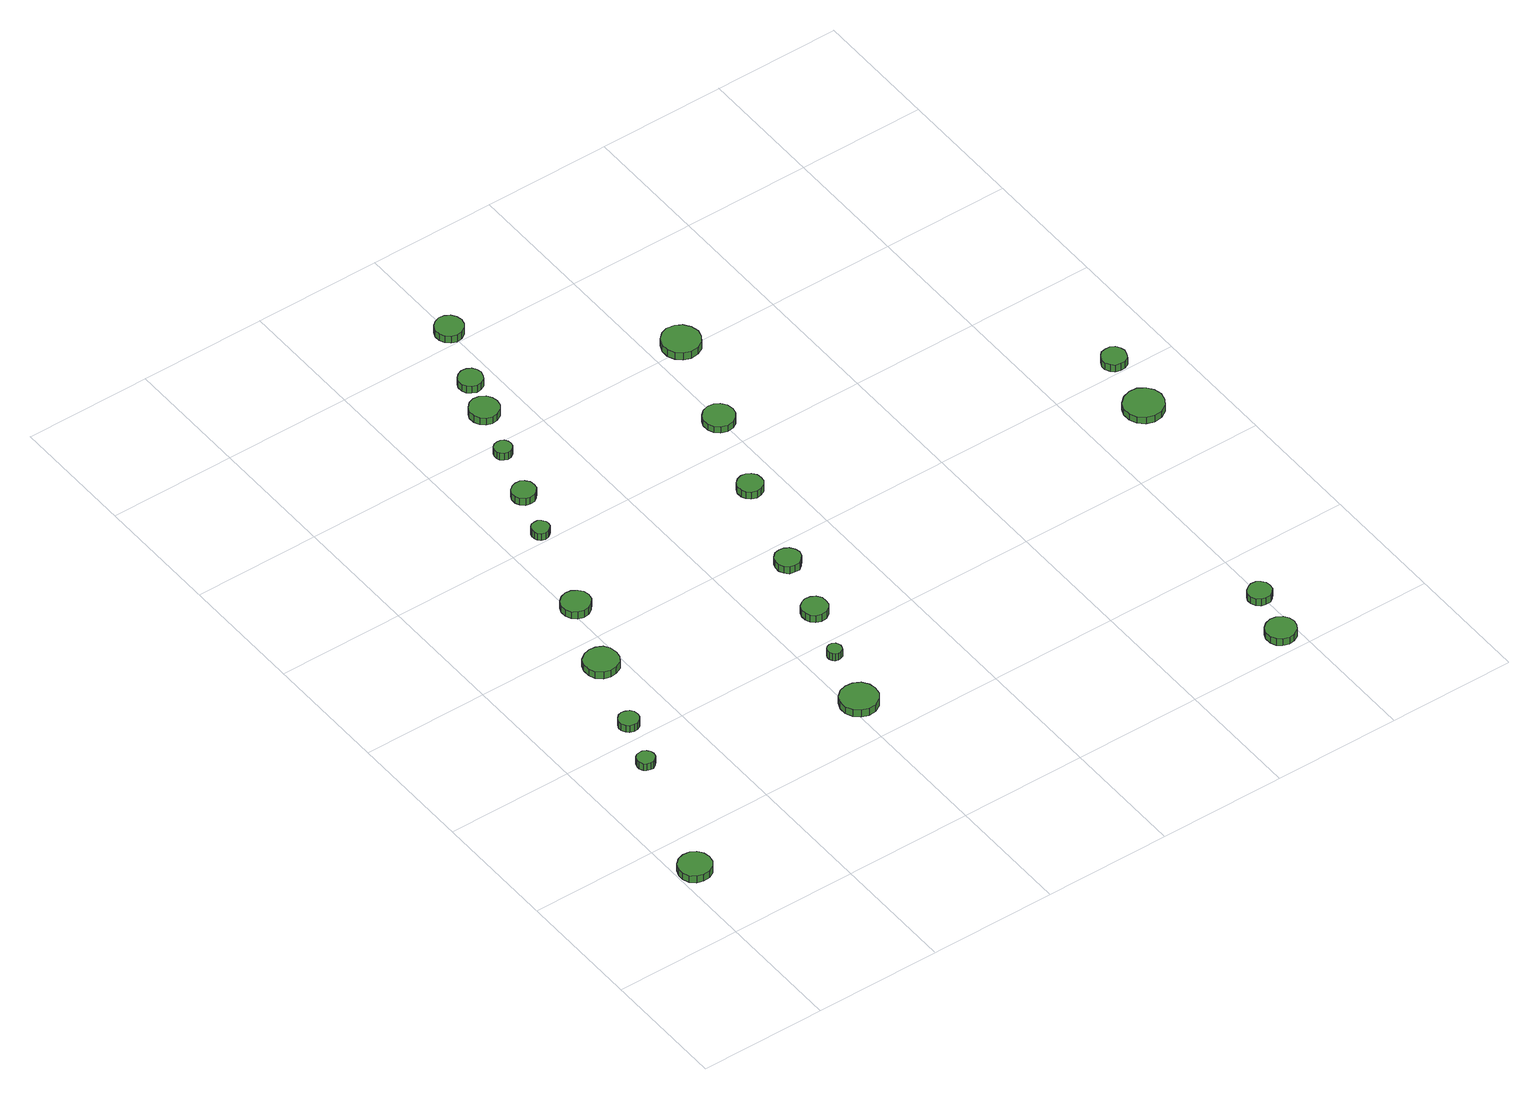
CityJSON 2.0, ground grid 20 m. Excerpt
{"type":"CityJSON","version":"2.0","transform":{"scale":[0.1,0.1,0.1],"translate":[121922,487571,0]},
"CityObjects":{
"tree1":{"type":"SolitaryVegetationObject","attributes":{"function":"something"},"geometry":[{"type":"MultiSurface","lod":"1","boundaries":[[[0,1,2,3,4,5,6,7,8,9,10,11,12,13,14]],[[15,16,17,18,19,20,21,22,23,24,25,26,27,28,29]],[[0,29,28,1]],[[1,28,27,2]],[[2,27,26,3]],[[3,26,25,4]],[[4,25,24,5]],[[5,24,23,6]],[[6,23,22,7]],[[7,22,21,8]],[[8,21,20,9]],[[9,20,19,10]],[[10,19,18,11]],[[11,18,17,12]],[[12,17,16,13]],[[13,16,15,14]],[[14,15,29,0]]]}]},
"tree2":{"type":"SolitaryVegetationObject","attributes":{"function":"something"},"geometry":[{"type":"MultiSurface","lod":"1","boundaries":[[[30,31,32,33,34,35,36,37,38,39,40,41,42,43,44]],[[45,46,47,48,49,50,51,52,53,54,55,56,57,58,59]],[[30,59,58,31]],[[31,58,57,32]],[[32,57,56,33]],[[33,56,55,34]],[[34,55,54,35]],[[35,54,53,36]],[[36,53,52,37]],[[37,52,51,38]],[[38,51,50,39]],[[39,50,49,40]],[[40,49,48,41]],[[41,48,47,42]],[[42,47,46,43]],[[43,46,45,44]],[[44,45,59,30]]]}]},
"tree3":{"type":"SolitaryVegetationObject","attributes":{"function":"something"},"geometry":[{"type":"MultiSurface","lod":"1","boundaries":[[[60,61,62,63,64,65,66,67,68,69,70,71,72,73,74]],[[75,76,77,78,79,80,81,82,83,84,85,86,87,88,89]],[[60,89,88,61]],[[61,88,87,62]],[[62,87,86,63]],[[63,86,85,64]],[[64,85,84,65]],[[65,84,83,66]],[[66,83,82,67]],[[67,82,81,68]],[[68,81,80,69]],[[69,80,79,70]],[[70,79,78,71]],[[71,78,77,72]],[[72,77,76,73]],[[73,76,75,74]],[[74,75,89,60]]]}]},
"tree4":{"type":"SolitaryVegetationObject","attributes":{"function":"something"},"geometry":[{"type":"MultiSurface","lod":"1","boundaries":[[[90,91,92,93,94,95,96,97,98,99,100,101,102,103,104]],[[105,106,107,108,109,110,111,112,113,114,115,116,117,118,119]],[[90,119,118,91]],[[91,118,117,92]],[[92,117,116,93]],[[93,116,115,94]],[[94,115,114,95]],[[95,114,113,96]],[[96,113,112,97]],[[97,112,111,98]],[[98,111,110,99]],[[99,110,109,100]],[[100,109,108,101]],[[101,108,107,102]],[[102,107,106,103]],[[103,106,105,104]],[[104,105,119,90]]]}]},
"tree5":{"type":"SolitaryVegetationObject","attributes":{"function":"something"},"geometry":[{"type":"MultiSurface","lod":"1","boundaries":[[[120,121,122,123,124,125,126,127,128,129,130,131,132,133,134]],[[135,136,137,138,139,140,141,142,143,144,145,146,147,148,149]],[[120,149,148,121]],[[121,148,147,122]],[[122,147,146,123]],[[123,146,145,124]],[[124,145,144,125]],[[125,144,143,126]],[[126,143,142,127]],[[127,142,141,128]],[[128,141,140,129]],[[129,140,139,130]],[[130,139,138,131]],[[131,138,137,132]],[[132,137,136,133]],[[133,136,135,134]],[[134,135,149,120]]]}]},
"tree6":{"type":"SolitaryVegetationObject","attributes":{"function":"something"},"geometry":[{"type":"MultiSurface","lod":"1","boundaries":[[[150,151,152,153,154,155,156,157,158,159,160,161,162,163,164]],[[165,166,167,168,169,170,171,172,173,174,175,176,177,178,179]],[[150,179,178,151]],[[151,178,177,152]],[[152,177,176,153]],[[153,176,175,154]],[[154,175,174,155]],[[155,174,173,156]],[[156,173,172,157]],[[157,172,171,158]],[[158,171,170,159]],[[159,170,169,160]],[[160,169,168,161]],[[161,168,167,162]],[[162,167,166,163]],[[163,166,165,164]],[[164,165,179,150]]]}]},
"tree7":{"type":"SolitaryVegetationObject","attributes":{"function":"something"},"geometry":[{"type":"MultiSurface","lod":"1","boundaries":[[[180,181,182,183,184,185,186,187,188,189,190,191,192,193,194]],[[195,196,197,198,199,200,201,202,203,204,205,206,207,208,209]],[[180,209,208,181]],[[181,208,207,182]],[[182,207,206,183]],[[183,206,205,184]],[[184,205,204,185]],[[185,204,203,186]],[[186,203,202,187]],[[187,202,201,188]],[[188,201,200,189]],[[189,200,199,190]],[[190,199,198,191]],[[191,198,197,192]],[[192,197,196,193]],[[193,196,195,194]],[[194,195,209,180]]]}]},
"tree8":{"type":"SolitaryVegetationObject","attributes":{"function":"something"},"geometry":[{"type":"MultiSurface","lod":"1","boundaries":[[[210,211,212,213,214,215,216,217,218,219,220,221,222,223,224]],[[225,226,227,228,229,230,231,232,233,234,235,236,237,238,239]],[[210,239,238,211]],[[211,238,237,212]],[[212,237,236,213]],[[213,236,235,214]],[[214,235,234,215]],[[215,234,233,216]],[[216,233,232,217]],[[217,232,231,218]],[[218,231,230,219]],[[219,230,229,220]],[[220,229,228,221]],[[221,228,227,222]],[[222,227,226,223]],[[223,226,225,224]],[[224,225,239,210]]]}]},
"tree9":{"type":"SolitaryVegetationObject","attributes":{"function":"something"},"geometry":[{"type":"MultiSurface","lod":"1","boundaries":[[[240,241,242,243,244,245,246,247,248,249,250,251,252,253,254]],[[255,256,257,258,259,260,261,262,263,264,265,266,267,268,269]],[[240,269,268,241]],[[241,268,267,242]],[[242,267,266,243]],[[243,266,265,244]],[[244,265,264,245]],[[245,264,263,246]],[[246,263,262,247]],[[247,262,261,248]],[[248,261,260,249]],[[249,260,259,250]],[[250,259,258,251]],[[251,258,257,252]],[[252,257,256,253]],[[253,256,255,254]],[[254,255,269,240]]]}]},
"tree10":{"type":"SolitaryVegetationObject","attributes":{"function":"something"},"geometry":[{"type":"MultiSurface","lod":"1","boundaries":[[[270,271,272,273,274,275,276,277,278,279,280,281,282,283,284]],[[285,286,287,288,289,290,291,292,293,294,295,296,297,298,299]],[[270,299,298,271]],[[271,298,297,272]],[[272,297,296,273]],[[273,296,295,274]],[[274,295,294,275]],[[275,294,293,276]],[[276,293,292,277]],[[277,292,291,278]],[[278,291,290,279]],[[279,290,289,280]],[[280,289,288,281]],[[281,288,287,282]],[[282,287,286,283]],[[283,286,285,284]],[[284,285,299,270]]]}]},
"tree11":{"type":"SolitaryVegetationObject","attributes":{"function":"something"},"geometry":[{"type":"MultiSurface","lod":"1","boundaries":[[[300,301,302,303,304,305,306,307,308,309,310,311,312,313,314]],[[315,316,317,318,319,320,321,322,323,324,325,326,327,328,329]],[[300,329,328,301]],[[301,328,327,302]],[[302,327,326,303]],[[303,326,325,304]],[[304,325,324,305]],[[305,324,323,306]],[[306,323,322,307]],[[307,322,321,308]],[[308,321,320,309]],[[309,320,319,310]],[[310,319,318,311]],[[311,318,317,312]],[[312,317,316,313]],[[313,316,315,314]],[[314,315,329,300]]]}]},
"tree12":{"type":"SolitaryVegetationObject","attributes":{"function":"something"},"geometry":[{"type":"MultiSurface","lod":"1","boundaries":[[[330,331,332,333,334,335,336,337,338,339,340,341,342,343,344]],[[345,346,347,348,349,350,351,352,353,354,355,356,357,358,359]],[[330,359,358,331]],[[331,358,357,332]],[[332,357,356,333]],[[333,356,355,334]],[[334,355,354,335]],[[335,354,353,336]],[[336,353,352,337]],[[337,352,351,338]],[[338,351,350,339]],[[339,350,349,340]],[[340,349,348,341]],[[341,348,347,342]],[[342,347,346,343]],[[343,346,345,344]],[[344,345,359,330]]]}]},
"tree13":{"type":"SolitaryVegetationObject","attributes":{"function":"something"},"geometry":[{"type":"MultiSurface","lod":"1","boundaries":[[[360,361,362,363,364,365,366,367,368,369,370,371,372,373,374]],[[375,376,377,378,379,380,381,382,383,384,385,386,387,388,389]],[[360,389,388,361]],[[361,388,387,362]],[[362,387,386,363]],[[363,386,385,364]],[[364,385,384,365]],[[365,384,383,366]],[[366,383,382,367]],[[367,382,381,368]],[[368,381,380,369]],[[369,380,379,370]],[[370,379,378,371]],[[371,378,377,372]],[[372,377,376,373]],[[373,376,375,374]],[[374,375,389,360]]]}]},
"tree14":{"type":"SolitaryVegetationObject","attributes":{"function":"something"},"geometry":[{"type":"MultiSurface","lod":"1","boundaries":[[[390,391,392,393,394,395,396,397,398,399,400,401,402,403,404]],[[405,406,407,408,409,410,411,412,413,414,415,416,417,418,419]],[[390,419,418,391]],[[391,418,417,392]],[[392,417,416,393]],[[393,416,415,394]],[[394,415,414,395]],[[395,414,413,396]],[[396,413,412,397]],[[397,412,411,398]],[[398,411,410,399]],[[399,410,409,400]],[[400,409,408,401]],[[401,408,407,402]],[[402,407,406,403]],[[403,406,405,404]],[[404,405,419,390]]]}]},
"tree15":{"type":"SolitaryVegetationObject","attributes":{"function":"something"},"geometry":[{"type":"MultiSurface","lod":"1","boundaries":[[[420,421,422,423,424,425,426,427,428,429,430,431,432,433,434]],[[435,436,437,438,439,440,441,442,443,444,445,446,447,448,449]],[[420,449,448,421]],[[421,448,447,422]],[[422,447,446,423]],[[423,446,445,424]],[[424,445,444,425]],[[425,444,443,426]],[[426,443,442,427]],[[427,442,441,428]],[[428,441,440,429]],[[429,440,439,430]],[[430,439,438,431]],[[431,438,437,432]],[[432,437,436,433]],[[433,436,435,434]],[[434,435,449,420]]]}]},
"tree16":{"type":"SolitaryVegetationObject","attributes":{"function":"something"},"geometry":[{"type":"MultiSurface","lod":"1","boundaries":[[[450,451,452,453,454,455,456,457,458,459,460,461,462,463,464]],[[465,466,467,468,469,470,471,472,473,474,475,476,477,478,479]],[[450,479,478,451]],[[451,478,477,452]],[[452,477,476,453]],[[453,476,475,454]],[[454,475,474,455]],[[455,474,473,456]],[[456,473,472,457]],[[457,472,471,458]],[[458,471,470,459]],[[459,470,469,460]],[[460,469,468,461]],[[461,468,467,462]],[[462,467,466,463]],[[463,466,465,464]],[[464,465,479,450]]]}]},
"tree17":{"type":"SolitaryVegetationObject","attributes":{"function":"something"},"geometry":[{"type":"MultiSurface","lod":"1","boundaries":[[[480,481,482,483,484,485,486,487,488,489,490,491,492,493,494]],[[495,496,497,498,499,500,501,502,503,504,505,506,507,508,509]],[[480,509,508,481]],[[481,508,507,482]],[[482,507,506,483]],[[483,506,505,484]],[[484,505,504,485]],[[485,504,503,486]],[[486,503,502,487]],[[487,502,501,488]],[[488,501,500,489]],[[489,500,499,490]],[[490,499,498,491]],[[491,498,497,492]],[[492,497,496,493]],[[493,496,495,494]],[[494,495,509,480]]]}]},
"tree18":{"type":"SolitaryVegetationObject","attributes":{"function":"something"},"geometry":[{"type":"MultiSurface","lod":"1","boundaries":[[[510,511,512,513,514,515,516,517,518,519,520,521,522,523,524]],[[525,526,527,528,529,530,531,532,533,534,535,536,537,538,539]],[[510,539,538,511]],[[511,538,537,512]],[[512,537,536,513]],[[513,536,535,514]],[[514,535,534,515]],[[515,534,533,516]],[[516,533,532,517]],[[517,532,531,518]],[[518,531,530,519]],[[519,530,529,520]],[[520,529,528,521]],[[521,528,527,522]],[[522,527,526,523]],[[523,526,525,524]],[[524,525,539,510]]]}]},
"tree19":{"type":"SolitaryVegetationObject","attributes":{"function":"something"},"geometry":[{"type":"MultiSurface","lod":"1","boundaries":[[[540,541,542,543,544,545,546,547,548,549,550,551,552,553,554]],[[555,556,557,558,559,560,561,562,563,564,565,566,567,568,569]],[[540,569,568,541]],[[541,568,567,542]],[[542,567,566,543]],[[543,566,565,544]],[[544,565,564,545]],[[545,564,563,546]],[[546,563,562,547]],[[547,562,561,548]],[[548,561,560,549]],[[549,560,559,550]],[[550,559,558,551]],[[551,558,557,552]],[[552,557,556,553]],[[553,556,555,554]],[[554,555,569,540]]]}]},
"tree20":{"type":"SolitaryVegetationObject","attributes":{"function":"something"},"geometry":[{"type":"MultiSurface","lod":"1","boundaries":[[[570,571,572,573,574,575,576,577,578,579,580,581,582,583,584]],[[585,586,587,588,589,590,591,592,593,594,595,596,597,598,599]],[[570,599,598,571]],[[571,598,597,572]],[[572,597,596,573]],[[573,596,595,574]],[[574,595,594,575]],[[575,594,593,576]],[[576,593,592,577]],[[577,592,591,578]],[[578,591,590,579]],[[579,590,589,580]],[[580,589,588,581]],[[581,588,587,582]],[[582,587,586,583]],[[583,586,585,584]],[[584,585,599,570]]]}]},
"tree21":{"type":"SolitaryVegetationObject","attributes":{"function":"something"},"geometry":[{"type":"MultiSurface","lod":"1","boundaries":[[[600,601,602,603,604,605,606,607,608,609,610,611,612,613,614]],[[615,616,617,618,619,620,621,622,623,624,625,626,627,628,629]],[[600,629,628,601]],[[601,628,627,602]],[[602,627,626,603]],[[603,626,625,604]],[[604,625,624,605]],[[605,624,623,606]],[[606,623,622,607]],[[607,622,621,608]],[[608,621,620,609]],[[609,620,619,610]],[[610,619,618,611]],[[611,618,617,612]],[[612,617,616,613]],[[613,616,615,614]],[[614,615,629,600]]]}]},
"tree22":{"type":"SolitaryVegetationObject","attributes":{"function":"something"},"geometry":[{"type":"MultiSurface","lod":"1","boundaries":[[[630,631,632,633,634,635,636,637,638,639,640,641,642,643,644]],[[645,646,647,648,649,650,651,652,653,654,655,656,657,658,659]],[[630,659,658,631]],[[631,658,657,632]],[[632,657,656,633]],[[633,656,655,634]],[[634,655,654,635]],[[635,654,653,636]],[[636,653,652,637]],[[637,652,651,638]],[[638,651,650,639]],[[639,650,649,640]],[[640,649,648,641]],[[641,648,647,642]],[[642,647,646,643]],[[643,646,645,644]],[[644,645,659,630]]]}]}
},
"vertices":[
[52,133,17],[50,143,17],[44,152,17],[35,157,17],[24,158,17],[14,155,17],[6,148,17],[2,138,17],[2,128,17],[6,118,17],[14,111,17],[24,108,17],[35,109,17],[44,114,17],[50,123,17],[50,123,4],[44,114,4],[35,109,4],[24,108,4],[14,111,4],[6,118,4],[2,128,4],[2,138,4],[6,148,4],[14,155,4],[24,158,4],[35,157,4],[44,152,4],[50,143,4],[52,133,4],
[115,351,15],[114,356,15],[110,361,15],[105,364,15],[100,364,15],[94,363,15],[90,359,15],[88,353,15],[88,348,15],[90,342,15],[94,339,15],[100,337,15],[105,337,15],[110,340,15],[114,345,15],[114,345,2],[110,340,2],[105,337,2],[100,337,2],[94,339,2],[90,342,2],[88,348,2],[88,353,2],[90,359,2],[94,363,2],[100,364,2],[105,364,2],[110,361,2],[114,356,2],[115,351,2],
[144,428,16],[143,435,16],[139,440,16],[133,443,16],[127,444,16],[120,442,16],[116,437,16],[113,431,16],[113,425,16],[116,419,16],[120,415,16],[127,413,16],[133,413,16],[139,417,16],[143,422,16],[143,422,3],[139,417,3],[133,413,3],[127,413,3],[120,415,3],[116,419,3],[113,425,3],[113,431,3],[116,437,3],[120,442,3],[127,444,3],[133,443,3],[139,440,3],[143,435,3],[144,428,3],
[194,547,17],[192,558,17],[186,567,17],[176,572,17],[165,573,17],[155,570,17],[146,563,17],[142,553,17],[142,542,17],[146,531,17],[155,524,17],[165,521,17],[176,522,17],[186,527,17],[192,536,17],[192,536,4],[186,527,4],[176,522,4],[165,521,4],[155,524,4],[146,531,4],[142,542,4],[142,553,4],[146,563,4],[155,570,4],[165,573,4],[176,572,4],[186,567,4],[192,558,4],[194,547,4],
[233,665,16],[231,674,16],[225,681,16],[217,686,16],[208,687,16],[199,684,16],[192,678,16],[188,669,16],[188,660,16],[192,651,16],[199,645,16],[208,642,16],[217,643,16],[225,648,16],[231,656,16],[231,656,3],[225,648,3],[217,643,3],[208,642,3],[199,645,3],[192,651,3],[188,660,3],[188,669,3],[192,678,3],[199,684,3],[208,687,3],[217,686,3],[225,681,3],[231,674,3],[233,665,3],
[444,273,16],[442,284,16],[435,294,16],[424,300,16],[412,301,16],[401,298,16],[392,290,16],[387,279,16],[387,267,16],[392,256,16],[401,248,16],[412,244,16],[424,245,16],[435,251,16],[442,261,16],[442,261,3],[435,251,3],[424,245,3],[412,244,3],[401,248,3],[392,256,3],[387,267,3],[387,279,3],[392,290,3],[401,298,3],[412,301,3],[424,300,3],[435,294,3],[442,284,3],[444,273,3],
[274,817,15],[273,822,15],[269,827,15],[264,830,15],[259,830,15],[253,829,15],[249,825,15],[247,820,15],[247,814,15],[249,809,15],[253,805,15],[259,803,15],[264,804,15],[269,807,15],[273,811,15],[273,811,2],[269,807,2],[264,804,2],[259,803,2],[253,805,2],[249,809,2],[247,814,2],[247,820,2],[249,825,2],[253,829,2],[259,830,2],[264,830,2],[269,827,2],[273,822,2],[274,817,2],
[304,891,16],[303,899,16],[298,905,16],[292,909,16],[284,909,16],[277,907,16],[271,902,16],[268,895,16],[268,887,16],[271,880,16],[277,875,16],[284,873,16],[292,874,16],[298,878,16],[303,884,16],[303,884,3],[298,878,3],[292,874,3],[284,873,3],[277,875,3],[271,880,3],[268,887,3],[268,895,3],[271,902,3],[277,907,3],[284,909,3],[292,909,3],[298,905,3],[303,899,3],[304,891,3],
[457,373,15],[456,377,15],[454,381,15],[449,383,15],[445,384,15],[440,382,15],[437,379,15],[435,375,15],[435,370,15],[437,366,15],[440,363,15],[445,361,15],[449,362,15],[454,364,15],[456,368,15],[456,368,2],[454,364,2],[449,362,2],[445,361,2],[440,363,2],[437,366,2],[435,370,2],[435,375,2],[437,379,2],[440,382,2],[445,384,2],[449,383,2],[454,381,2],[456,377,2],[457,373,2],
[328,979,16],[327,984,16],[324,989,16],[319,992,16],[313,992,16],[308,991,16],[303,987,16],[301,982,16],[301,976,16],[303,971,16],[308,967,16],[313,965,16],[319,966,16],[324,969,16],[327,973,16],[327,973,3],[324,969,3],[319,966,3],[313,965,3],[308,967,3],[303,971,3],[301,976,3],[301,982,3],[303,987,3],[308,991,3],[313,992,3],[319,992,3],[324,989,3],[327,984,3],[328,979,3],
[494,458,16],[493,466,16],[488,473,16],[481,477,16],[472,478,16],[464,475,16],[458,470,16],[455,462,16],[455,454,16],[458,446,16],[464,441,16],[472,438,16],[481,439,16],[488,443,16],[493,450,16],[493,450,3],[488,443,3],[481,439,3],[472,438,3],[464,441,3],[458,446,3],[455,454,3],[455,462,3],[458,470,3],[464,475,3],[472,478,3],[481,477,3],[488,473,3],[493,466,3],[494,458,3],
[363,1059,17],[361,1068,17],[356,1076,17],[347,1081,17],[338,1082,17],[329,1079,17],[322,1072,17],[318,1064,17],[318,1054,17],[322,1045,17],[329,1039,17],[338,1036,17],[347,1037,17],[356,1042,17],[361,1049,17],[361,1049,4],[356,1042,4],[347,1037,4],[338,1036,4],[329,1039,4],[322,1045,4],[318,1054,4],[318,1064,4],[322,1072,4],[329,1079,4],[338,1082,4],[347,1081,4],[356,1076,4],[361,1068,4],[363,1059,4],
[523,560,16],[521,568,16],[516,575,16],[509,579,16],[501,580,16],[493,578,16],[487,572,16],[484,565,16],[484,556,16],[487,549,16],[493,543,16],[501,541,16],[509,541,16],[516,546,16],[521,552,16],[521,552,3],[516,546,3],[509,541,3],[501,541,3],[493,543,3],[487,549,3],[484,556,3],[484,565,3],[487,572,3],[493,578,3],[501,580,3],[509,579,3],[516,575,3],[521,568,3],[523,560,3],
[380,1120,16],[378,1128,16],[374,1134,16],[367,1138,16],[359,1139,16],[352,1136,16],[346,1131,16],[343,1124,16],[343,1116,16],[346,1109,16],[352,1104,16],[359,1101,16],[367,1102,16],[374,1106,16],[378,1112,16],[378,1112,3],[374,1106,3],[367,1102,3],[359,1101,3],[352,1104,3],[346,1109,3],[343,1116,3],[343,1124,3],[346,1131,3],[352,1136,3],[359,1139,3],[367,1138,3],[374,1134,3],[378,1128,3],[380,1120,3],
[568,712,18],[567,720,18],[562,727,18],[555,731,18],[547,732,18],[539,729,18],[533,724,18],[530,717,18],[530,708,18],[533,701,18],[539,696,18],[547,693,18],[555,694,18],[562,698,18],[567,705,18],[567,705,5],[562,698,5],[555,694,5],[547,693,5],[539,696,5],[533,701,5],[530,708,5],[530,717,5],[533,724,5],[539,729,5],[547,732,5],[555,731,5],[562,727,5],[567,720,5],[568,712,5],
[420,1221,18],[418,1230,18],[413,1237,18],[405,1242,18],[396,1243,18],[388,1240,18],[381,1234,18],[377,1225,18],[377,1216,18],[381,1208,18],[388,1202,18],[396,1199,18],[405,1200,18],[413,1205,18],[418,1212,18],[418,1212,5],[413,1205,5],[405,1200,5],[396,1199,5],[388,1202,5],[381,1208,5],[377,1216,5],[377,1225,5],[381,1234,5],[388,1240,5],[396,1243,5],[405,1242,5],[413,1237,5],[418,1230,5],[420,1221,5],
[618,848,20],[616,858,20],[610,866,20],[602,871,20],[592,872,20],[582,869,20],[575,862,20],[571,853,20],[571,843,20],[575,834,20],[582,827,20],[592,824,20],[602,825,20],[610,830,20],[616,838,20],[616,838,8],[610,830,8],[602,825,8],[592,824,8],[582,827,8],[575,834,8],[571,843,8],[571,853,8],[575,862,8],[582,869,8],[592,872,8],[602,871,8],[610,866,8],[616,858,8],[618,848,8],
[671,1002,23],[668,1014,23],[661,1024,23],[651,1030,23],[638,1032,23],[627,1028,23],[618,1020,23],[613,1008,23],[613,996,23],[618,985,23],[627,977,23],[638,973,23],[651,974,23],[661,980,23],[668,990,23],[668,990,10],[661,980,10],[651,974,10],[638,973,10],[627,977,10],[618,985,10],[613,996,10],[613,1008,10],[618,1020,10],[627,1028,10],[638,1032,10],[651,1030,10],[661,1024,10],[668,1014,10],[671,1002,10],
[997,32,19],[995,41,19],[990,49,19],[981,54,19],[972,55,19],[962,52,19],[955,46,19],[951,37,19],[951,27,19],[955,18,19],[962,12,19],[972,9,19],[981,10,19],[990,15,19],[995,23,19],[995,23,6],[990,15,6],[981,10,6],[972,9,6],[962,12,6],[955,18,6],[951,27,6],[951,37,6],[955,46,6],[962,52,6],[972,55,6],[981,54,6],[990,49,6],[995,41,6],[997,32,6],
[1011,109,22],[1010,116,22],[1005,122,22],[999,126,22],[991,127,22],[984,124,22],[978,119,22],[975,112,22],[975,105,22],[978,98,22],[984,93,22],[991,91,22],[999,91,22],[1005,95,22],[1010,101,22],[1010,101,9],[1005,95,9],[999,91,9],[991,91,9],[984,93,9],[978,98,9],[975,105,9],[975,112,9],[978,119,9],[984,124,9],[991,127,9],[999,126,9],[1005,122,9],[1010,116,9],[1011,109,9],
[1115,508,29],[1112,520,29],[1105,530,29],[1094,537,29],[1081,538,29],[1069,534,29],[1059,525,29],[1054,514,29],[1054,501,29],[1059,490,29],[1069,481,29],[1081,477,29],[1094,478,29],[1105,485,29],[1112,495,29],[1112,495,17],[1105,485,17],[1094,478,17],[1081,477,17],[1069,481,17],[1059,490,17],[1054,501,17],[1054,514,17],[1059,525,17],[1069,534,17],[1081,538,17],[1094,537,17],[1105,530,17],[1112,520,17],[1115,508,17],
[1125,608,31],[1123,615,31],[1119,622,31],[1112,626,31],[1104,626,31],[1096,624,31],[1091,619,31],[1087,611,31],[1087,604,31],[1091,596,31],[1096,591,31],[1104,589,31],[1112,589,31],[1119,593,31],[1123,600,31],[1123,600,18],[1119,593,18],[1112,589,18],[1104,589,18],[1096,591,18],[1091,596,18],[1087,604,18],[1087,611,18],[1091,619,18],[1096,624,18],[1104,626,18],[1112,626,18],[1119,622,18],[1123,615,18],[1125,608,18]
]}
